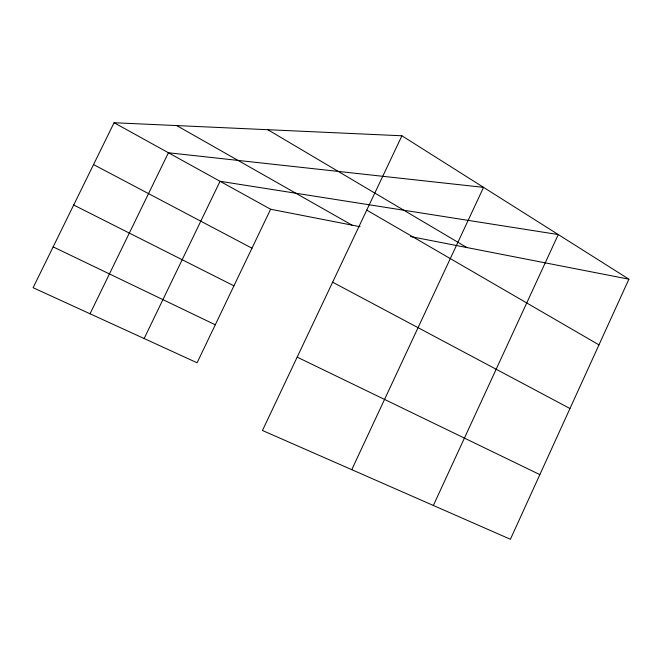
<?xml version="1.0" encoding="UTF-8"?>
<svg xmlns="http://www.w3.org/2000/svg" width="662" height="662" viewBox="0 0 662 662"><rect width="100%" height="100%" fill="white"/><g stroke="black" fill="none" stroke-linecap="round" stroke-linejoin="round"><path stroke-width="0.99" d="M628.9 279.182L510.402 539.265L262.458 430.49L401.908 135.784L628.9 279.182L410.531 236.549M433.362 505.462L558.265 234.563L220.049 181.289L144.134 338.539M351.762 469.664L483.55 187.363L168.413 152.765L90.04 313.78M360.062 226.702L270.626 209.242L197.086 362.776L33.1 287.713L114.079 122.735L401.908 135.784M53.142 246.876L215.282 324.794M297.172 357.124L539.853 474.621M73.689 205.013L233.934 285.835M93.541 164.581L251.965 248.2M332.63 282.194L569.965 408.528M114.079 122.735L270.626 209.242M176.696 125.573L351.985 225.121M366.74 210.102L598.969 344.877M267.796 129.702L466.867 247.555"/></g></svg>
